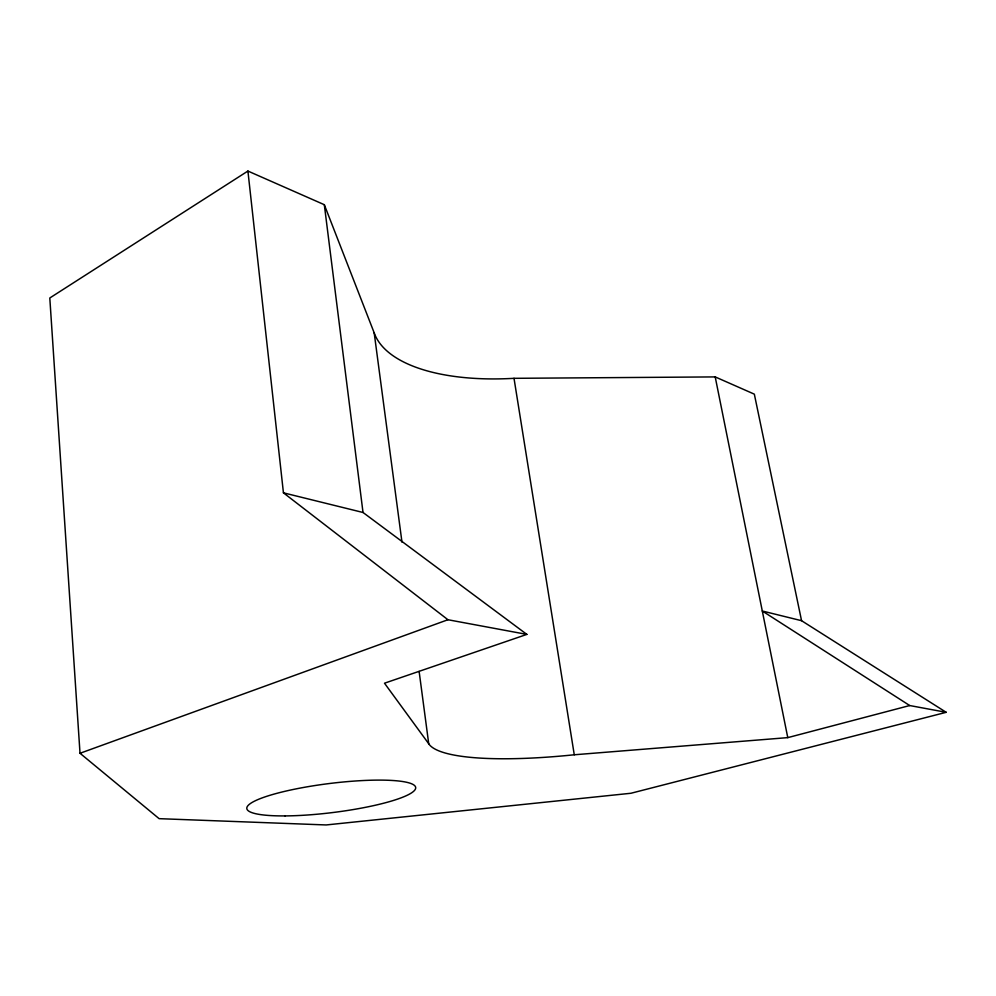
<?xml version="1.0" encoding="UTF-8"?>
<svg xmlns="http://www.w3.org/2000/svg" width="996" height="996" viewBox="0 0 996 996"><rect width="100%" height="100%" fill="white"/><g stroke="black" fill="none" stroke-linecap="round" stroke-linejoin="round"><path stroke-width="1.49" d="M401.973 542.148L374.185 332.838L324.31 204.703L247.917 171.051L49.8 297.991L80.016 753.275L159.123 818.662L326.165 824.949L630.941 793.264L946.2 712.314L801.556 620.695L762.301 611.009L909.709 705.542L946.2 712.314M80.016 753.275L447.939 619.736L526.859 634.402L384.493 683.206L428.728 743.763A194.133 38.346 -9 0 0 574.269 754.781L787.774 737.625L909.709 705.542M374.185 332.838A178.707 78.56 -10.5 0 0 514.011 378.318L715.203 376.911L754.333 394.155L801.556 620.695M247.917 171.051L283.437 492.833L363.017 512.479L526.859 634.402M283.437 492.833L447.939 619.736M715.203 376.911L787.774 737.625M514.011 378.318L574.269 754.781M419.129 671.428L428.728 743.763M324.31 204.703L363.017 512.479M285.043 815.911A85.083 14.604 -7.1 0 0 415.593 788.546A85.083 14.604 -7.1 0 0 293.235 789.467A85.083 14.604 -7.1 0 0 285.043 815.911"/></g></svg>
